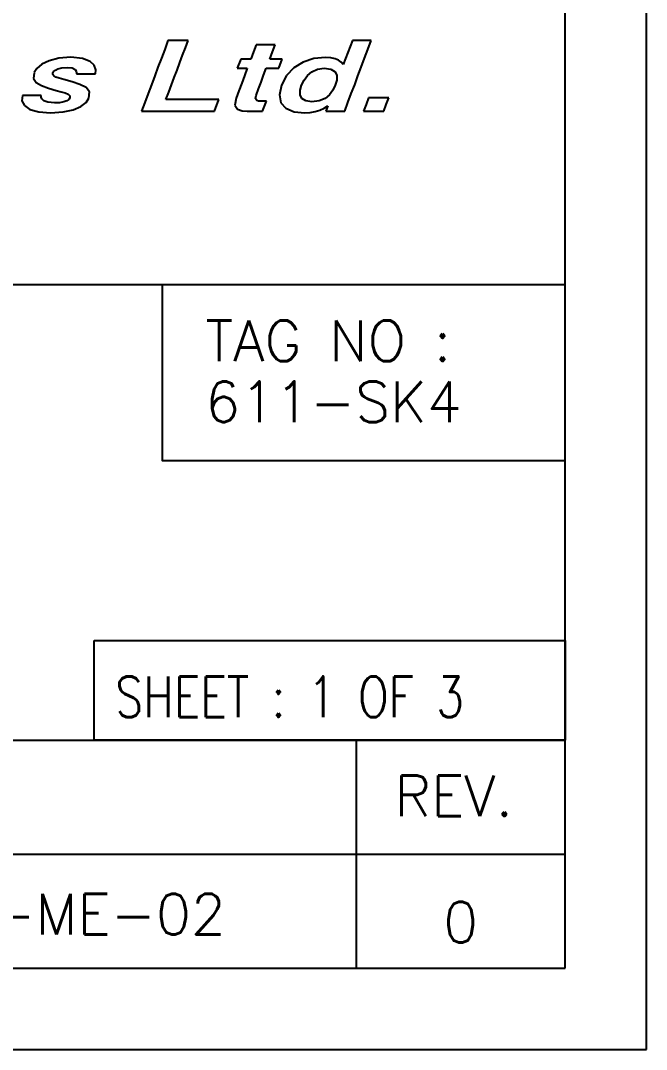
# Model space of a CAD drawing. Header units: inches. Extents: x 0 to 157513, y -28488 to 35640.
# Drawn here: x 48154 to 50460, y 0 to 3793 of the extents above; entities that cross this region are included whole.
import ezdxf

# ---------------------------------------------------------------- set-up
doc = ezdxf.new("R2010")
doc.units = ezdxf.units.IN
doc.header["$LTSCALE"] = 400
doc.header["$MEASUREMENT"] = 0
doc.linetypes.add('0', pattern=[0])
doc.styles.add('ROMANS', font='romans')

# ---------------------------------------------------------------- blocks, each defined once
blk = doc.blocks.new('A1 title blck promac')
at = {"color": 4, "linetype": '0'}
for p, q in [((2138894.4, -473792.3), (2149694.2, -473792.3)), ((2138894.4, -475472.3), (2149694.2, -475472.3)), ((2148926, -476312.3), (2148926, -475472.3)), ((2138894.4, -475892.3), (2149694.2, -475892.3))]:
    blk.add_line(p, q, dxfattribs=at)
blk.add_lwpolyline([(2099534.2, -476612.3), (2149994.2, -476612.3), (2149994.2, -440972.4), (2099534.2, -440972.4)], close=True, dxfattribs=at)
for points in [[(2100784.8, -476312.3), (2149694.2, -476312.3), (2149694.2, -441272.4), (2099834.2, -441272.4), (2099834.2, -470227.9)], [(2148230.6, -472893), (2148218.8, -472925.2)], [(2148267.9, -472893), (2148230.6, -472893)], [(2148305.2, -472893), (2148267.9, -472893)], [(2148295, -472920.1), (2148305.2, -472893)], [(2148910.4, -472893), (2148893.9, -472937)], [(2148945.3, -472893), (2148910.4, -472893)], [(2148979.9, -472893), (2148945.3, -472893)], [(2148967.7, -472925.6), (2148979.9, -472893)], [(2148218.8, -472925.2), (2148206.7, -472957.8)], [(2148284.8, -472947.2), (2148295, -472920.1)], [(2148546.2, -472934.6), (2148536, -472961.3)], [(2148555.6, -472908.3), (2148546.2, -472934.6)], [(2148590.9, -472908.3), (2148555.6, -472908.3)], [(2148625.9, -472908.3), (2148590.9, -472908.3)], [(2148606.2, -472961.3), (2148615.7, -472934.6)], [(2148615.7, -472934.6), (2148625.9, -472908.3)], [(2148955.6, -472958.1), (2148967.7, -472925.6)], [(2147793.4, -472967.2), (2147766.3, -472980.1)], [(2147828.7, -472958.1), (2147793.4, -472967.2)], [(2147873.5, -472954.6), (2147828.7, -472958.1)], [(2147916.2, -472958.5), (2147873.5, -472954.6)], [(2147944.1, -472969.5), (2147916.2, -472958.5)], [(2147959.4, -472984.1), (2147944.1, -472969.5)], [(2148206.7, -472957.8), (2148194.1, -472990.3)], [(2148264.4, -473001.7), (2148274.6, -472974.2)], [(2148274.6, -472974.2), (2148284.8, -472947.2)], [(2148499.1, -472961.3), (2148486.1, -472995)], [(2148536, -472961.3), (2148499.1, -472961.3)], [(2148652.2, -472961.3), (2148606.2, -472961.3)], [(2148639.2, -472995), (2148652.2, -472961.3)], [(2148728.7, -472972.3), (2148694.9, -472993.1)], [(2148768.3, -472959.3), (2148728.7, -472972.3)], [(2148811.9, -472955), (2148768.3, -472959.3)], [(2148830.7, -472956.2), (2148811.9, -472955)], [(2148846.8, -472959.7), (2148830.7, -472956.2)], [(2148859.4, -472965.2), (2148846.8, -472959.7)], [(2148869.6, -472972.3), (2148859.4, -472965.2)], [(2148877.1, -472980.9), (2148869.6, -472972.3)], [(2148893.9, -472937), (2148877.1, -472980.9)], [(2148943, -472990.7), (2148955.6, -472958.1)], [(2147737.3, -473011.5), (2147734.9, -473032.3)], [(2147747.5, -472995.4), (2147737.3, -473011.1)], [(2147766.3, -472980.1), (2147747.5, -472995.4)], [(2147806.3, -473017.8), (2147806.7, -473011.1)], [(2147806.7, -473011.1), (2147809.5, -473006.4)], [(2147809.5, -473006.4), (2147816.2, -473001.7)], [(2147816.2, -473001.7), (2147825.6, -472997)], [(2147825.6, -472997), (2147840.1, -472993.5)], [(2147840.1, -472993.5), (2147859.3, -472991.9)], [(2147859.3, -472991.9), (2147877.4, -472993.9)], [(2147877.4, -472993.9), (2147888.4, -472999)], [(2147888.4, -472999), (2147893.1, -473005.6)], [(2147893.1, -473005.6), (2147894.3, -473011.5)], [(2147894.3, -473011.5), (2147893.5, -473015.8)], [(2147965.3, -473000.1), (2147959.4, -472984.1)], [(2147963.3, -473015.8), (2147965.3, -473000.1)], [(2148194.1, -472990.3), (2148182, -473022.9)], [(2148254.2, -473028.8), (2148264.4, -473001.7)], [(2148486.1, -472995), (2148523, -472995)], [(2148523, -472995), (2148512.8, -473022.5)], [(2148583.5, -473020.6), (2148593.3, -472995)], [(2148593.3, -472995), (2148639.2, -472995)], [(2148694.9, -472993.1), (2148668.2, -473021.7)], [(2148744.8, -473021.7), (2148761.7, -473007.6)], [(2148761.7, -473007.6), (2148781.7, -472998.2)], [(2148781.7, -472998.2), (2148807.2, -472994.6)], [(2148807.2, -472994.6), (2148831.5, -472998.2)], [(2148831.5, -472998.2), (2148846.8, -473007.6)], [(2148846.8, -473007.6), (2148853.1, -473021.7)], [(2148931.2, -473023.3), (2148943, -472990.7)], [(2147734.9, -473032.3), (2147745.1, -473047.6)], [(2147745.1, -473047.6), (2147764.7, -473059)], [(2147810.3, -473022.5), (2147806.3, -473017.8)], [(2147818.1, -473027.2), (2147810.3, -473022.5)], [(2147830.3, -473031.5), (2147818.1, -473027.2)], [(2147847.6, -473036.6), (2147830.3, -473031.5)], [(2147878.2, -473044.9), (2147847.6, -473036.6)], [(2147906.4, -473054.3), (2147878.2, -473044.9)], [(2147893.5, -473015.8), (2147928.4, -473015.8)], [(2147928.4, -473015.8), (2147963.3, -473015.8)], [(2148182, -473022.9), (2148170.2, -473055.5)], [(2148244, -473055.9), (2148254.2, -473028.8)], [(2148502.6, -473050.4), (2148492.4, -473077.9)], [(2148512.8, -473022.5), (2148502.6, -473050.4)], [(2148565, -473070.8), (2148574.4, -473045.7)], [(2148574.4, -473045.7), (2148583.5, -473020.6)], [(2148668.2, -473021.7), (2148649, -473057.4)], [(2148723.6, -473057.1), (2148732.6, -473038.2)], [(2148732.6, -473038.2), (2148744.8, -473021.7)], [(2148853.1, -473038.2), (2148847.6, -473057.1)], [(2148853.1, -473021.7), (2148853.1, -473038.2)], [(2148919, -473055.9), (2148931.2, -473023.3)], [(2147764.7, -473059), (2147790.3, -473068.4)], [(2147790.3, -473068.4), (2147819.3, -473076.7)], [(2147819.3, -473076.7), (2147837.4, -473081.4)], [(2147837.4, -473081.4), (2147852.3, -473086.1)], [(2147852.3, -473086.1), (2147863.6, -473090.8)], [(2147929.2, -473066.1), (2147906.4, -473054.3)], [(2147941.4, -473082.2), (2147929.2, -473066.1)], [(2147939.8, -473105.3), (2147941.4, -473082.2)], [(2148157.6, -473088.1), (2148145.5, -473120.6)], [(2148170.2, -473055.5), (2148157.6, -473088.1)], [(2148223.6, -473110.4), (2148233.8, -473083)], [(2148233.8, -473083), (2148244, -473055.9)], [(2148492.4, -473077.9), (2148481.8, -473105.7)], [(2148555.6, -473095.9), (2148565, -473070.8)], [(2148649, -473057.4), (2148641.6, -473093.2)], [(2148718.5, -473075.5), (2148723.6, -473057.1)], [(2148718.5, -473092.4), (2148718.5, -473075.5)], [(2148839, -473075.5), (2148826.8, -473092.4)], [(2148847.6, -473057.1), (2148839, -473075.5)], [(2148894.3, -473121), (2148906.5, -473088.5)], [(2148906.5, -473088.5), (2148919, -473055.9)], [(2147694.5, -473095.9), (2147692.9, -473114.7)], [(2147692.9, -473114.7), (2147701.9, -473132)], [(2147729, -473095.9), (2147694.5, -473095.9)], [(2147764, -473095.9), (2147729, -473095.9)], [(2147763.6, -473101.4), (2147764, -473095.9)], [(2147765.5, -473108.1), (2147763.6, -473101.4)], [(2147773, -473114.7), (2147765.5, -473108.1)], [(2147788.3, -473120.2), (2147773, -473114.7)], [(2147812.2, -473122.6), (2147788.3, -473120.2)], [(2147831.5, -473121.8), (2147812.2, -473122.6)], [(2147847.2, -473119.1), (2147831.5, -473121.8)], [(2147858.2, -473115.1), (2147847.2, -473119.1)], [(2147865.6, -473110.4), (2147858.2, -473115.1)], [(2147863.6, -473090.8), (2147869.5, -473097.1)], [(2147869.5, -473104.5), (2147865.6, -473110.4)], [(2147869.5, -473097.1), (2147869.5, -473104.5)], [(2147910.4, -473135.9), (2147929.6, -473121.4)], [(2147929.6, -473121.4), (2147939.8, -473105.3)], [(2148145.5, -473120.6), (2148133.3, -473153.6)], [(2148272.2, -473110.4), (2148223.6, -473110.4)], [(2148321.3, -473110.4), (2148272.2, -473110.4)], [(2148370, -473110.4), (2148321.3, -473110.4)], [(2148418.6, -473110.4), (2148370, -473110.4)], [(2148402.5, -473153.6), (2148418.6, -473110.4)], [(2148481.8, -473105.7), (2148477.9, -473130.8)], [(2148554, -473106.9), (2148555.6, -473095.9)], [(2148558, -473113.6), (2148554, -473106.9)], [(2148565, -473115.9), (2148558, -473113.6)], [(2148572.9, -473116.3), (2148565, -473115.9)], [(2148580.3, -473116.3), (2148572.9, -473116.3)], [(2148579.9, -473153.6), (2148593.7, -473116.3)], [(2148593.7, -473116.3), (2148580.3, -473116.3)], [(2148641.6, -473093.2), (2148647.4, -473121.8)], [(2148647.4, -473121.8), (2148665.5, -473142.6)], [(2148724.4, -473106.5), (2148718.5, -473092.4)], [(2148738.5, -473115.5), (2148724.4, -473106.5)], [(2148760.9, -473119.1), (2148738.5, -473115.5)], [(2148788.4, -473115.5), (2148760.9, -473119.1)], [(2148810.3, -473106.5), (2148788.4, -473115.5)], [(2148826.8, -473092.4), (2148810.3, -473106.5)], [(2148882.5, -473153.6), (2148894.3, -473121)], [(2148970.5, -473103.8), (2148961.4, -473128.5)], [(2149007.8, -473103.8), (2148970.5, -473103.8)], [(2149045, -473103.8), (2149007.8, -473103.8)], [(2149035.2, -473128.9), (2149045, -473103.8)], [(2147701.9, -473132), (2147722.4, -473146.5)], [(2147722.4, -473146.5), (2147754.5, -473155.6)], [(2147754.5, -473155.6), (2147798.1, -473159.1)], [(2147798.1, -473159.1), (2147844.4, -473155.6)], [(2147844.4, -473155.6), (2147881.7, -473147.7)], [(2147881.7, -473147.7), (2147910.4, -473135.9)], [(2148133.3, -473153.6), (2148200, -473153.6)], [(2148200, -473153.6), (2148267.5, -473153.6)], [(2148267.5, -473153.6), (2148335, -473153.6)], [(2148335, -473153.6), (2148402.5, -473153.6)], [(2148477.9, -473130.8), (2148487.3, -473145.4)], [(2148487.3, -473145.4), (2148503.8, -473151.6)], [(2148503.8, -473151.6), (2148522.6, -473153.6)], [(2148522.6, -473153.6), (2148538.7, -473153.6)], [(2148538.7, -473153.6), (2148579.9, -473153.6)], [(2148665.5, -473142.6), (2148695.7, -473155.2)], [(2148695.7, -473155.2), (2148735.8, -473159.1)], [(2148735.8, -473159.5), (2148755.4, -473158.3)], [(2148755.4, -473158.3), (2148773.8, -473154.8)], [(2148773.8, -473154.8), (2148791.1, -473149.7)], [(2148791.1, -473149.7), (2148806.4, -473142.2)], [(2148806.4, -473142.2), (2148820.5, -473133.6)], [(2148820.5, -473133.6), (2148813.1, -473153.6)], [(2148813.1, -473153.6), (2148847.6, -473153.6)], [(2148847.6, -473153.6), (2148882.5, -473153.6)], [(2148961.4, -473128.5), (2148951.6, -473153.6)], [(2148951.6, -473153.6), (2148988.5, -473153.6)], [(2148988.5, -473153.6), (2149026.2, -473153.6)], [(2149026.2, -473153.6), (2149035.2, -473128.9)]]:
    blk.add_lwpolyline(points, dxfattribs=at)
at = {"color": 4}
blk.add_lwpolyline([(2147958.8, -475104.9), (2149694.2, -475104.9), (2149694.2, -475472.3), (2147958.8, -475472.3)], close=True, dxfattribs=at)
at = {"color": 4, "linetype": '0', "style": 'ROMANS'}
blk.add_text('REV.', height=150, dxfattribs=at).set_placement((2149065.6, -475751.9))

msp = doc.modelspace()

# ---------------------------------------------------------------- linework, layer by layer
at = {"color": 4}
msp.add_lwpolyline([(48675.9, 2820), (48675.9, 2171.2), (50160, 2171.2)], dxfattribs=at)

# ---------------------------------------------------------------- block references
msp.add_blockref('A1 title blck promac', (-2099534.2, 476612.3))

# ---------------------------------------------------------------- texts
at = {"color": 4, "linetype": '0', "style": 'ROMANS'}
for s, p in [('TAG NO : ', (48834.4, 2537.7)), ('TAG NO : ', (48834.4, 2537.7)), ('611-SK4', (48834.4, 2312.7)), ('A1-21-535-DES-ME-02', (46267.7, 423.9)), ('0', (49711.3, 393.9))]:
    msp.add_text(s, height=150, dxfattribs=at).set_placement(p)
at = {"color": 4, "linetype": '0', "style": 'ROMANS', "width": 0.8}
msp.add_text('SHEET : 1 OF 3', height=150, dxfattribs=at).set_placement((48502.3, 1225.1))

doc.saveas('drawing.dxf')
